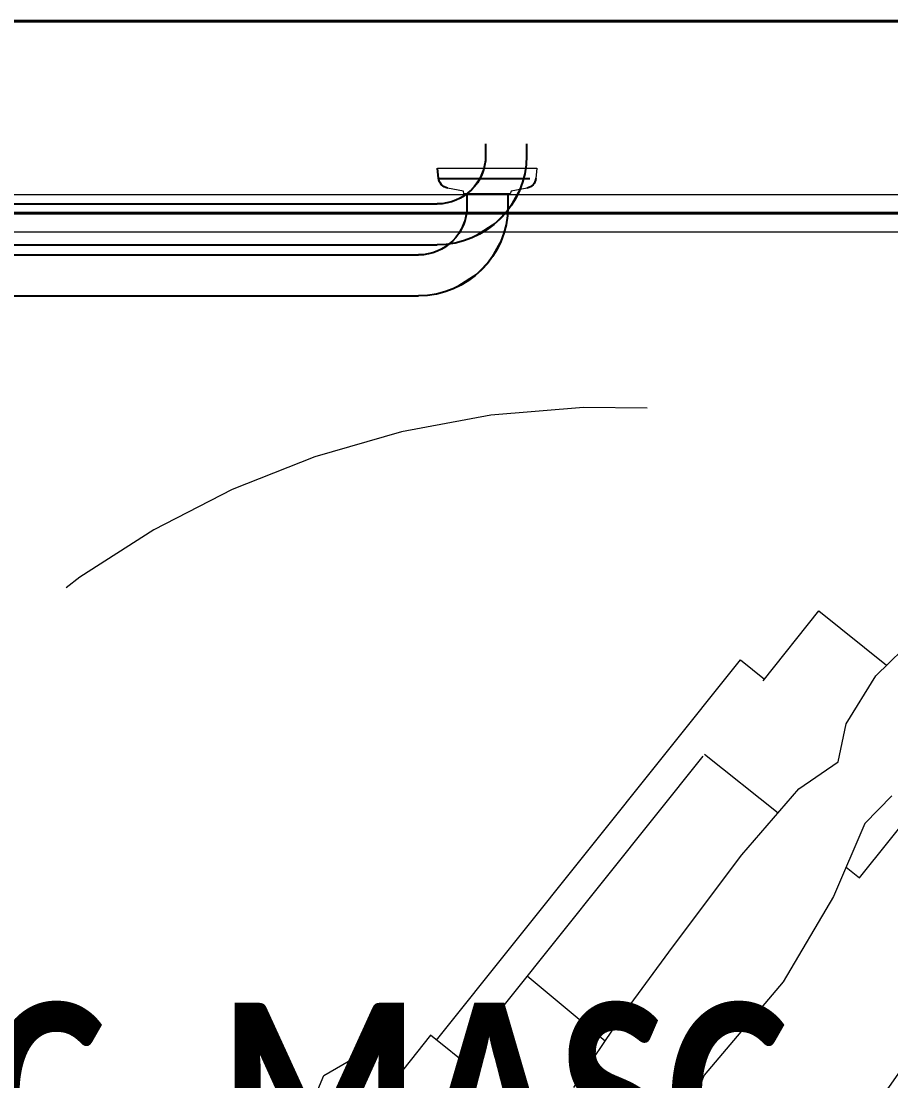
# Model space of a CAD drawing. Extents: x -14.2 to 52.3, y 3.7 to 90.9.
# Drawn here: x 29.6 to 30.302, y 20.154 to 21.009 of the extents above; entities that cross this region are included whole.
import ezdxf

# ---------------------------------------------------------------- set-up
doc = ezdxf.new("R2010")
doc.units = 0
doc.linetypes.add('limpo_PINI-PSG-PE-0102-LAZ-R00$0$IMPORT-IMPORT-DASHDOT', pattern=[1, 0.5, -0.25, 0, -0.25])
for name, color, linetype, lineweight, true_color in [('limpo_PINI-PSG-PE-0102-LAZ-R00$0$0-16', 7, 'limpo_PINI-PSG-PE-0102-LAZ-R00$0$IMPORT-IMPORT-DASHDOT', 5, 0x999999), ('limpo_PINI-PSG-PE-0102-LAZ-R00$0$0-19', 7, 'Continuous', 25, 0x999999), ('limpo_PINI-PSG-PE-0102-LAZ-R00$0$0-8', 7, 'Continuous', 5, 0x999999)]:
    doc.layers.add(name, color=color, linetype=linetype, lineweight=lineweight, true_color=true_color)
for name, color, linetype, lineweight in [('limpo_PINI-PSG-PE-0102-LAZ-R00$0$0-20', 7, 'Continuous', 5), ('limpo_PINI-PSG-PE-0102-LAZ-R00$0$A-AREA-IDEN', 2, 'Continuous', 5), ('limpo_PINI-PSG-PE-0102-LAZ-R00$0$A-WALL', 1, 'Continuous', 5), ('limpo_PINI-PSG-PE-0102-LAZ-R00$0$A-WALL-FNSH', 1, 'Continuous', 40), ('limpo_PINI-PSG-PE-0102-LAZ-R00$0$LAYOUT_AMB_LAZ_dwg', 8, 'Continuous', 5)]:
    doc.layers.add(name, color=color, linetype=linetype, lineweight=lineweight)
doc.layers.add('limpo_PINI-PSG-PE-0102-LAZ-R00$0$XR_ARQT', color=7, linetype='Continuous')
doc.layers.add('XR_ARQT', color=7, linetype='Continuous')
doc.styles.add('limpo_PINI-PSG-PE-0102-LAZ-R00$0$Calibri_B', font='calibrib.ttf', dxfattribs={"width": 0.8, "height": 150})

# ---------------------------------------------------------------- blocks, each defined once
blk = doc.blocks.new('limpo_PINI-PSG-PE-0102-LAZ-R00$0$LAZ GERAL - PNE_dwg-25011385-009 - PRE - PAV_ LAZER - GERAL')
at = {"layer": 'limpo_PINI-PSG-PE-0102-LAZ-R00$0$0-16'}
blk.add_arc((8.45336, -4.88281), 0.75, 4.0418, 355.9582, dxfattribs=at)
at = {"layer": 'limpo_PINI-PSG-PE-0102-LAZ-R00$0$0-19'}
for points in [[(8.34792, -3.92051), (8.34792, -3.92296), (8.34792, -3.93015), (8.34792, -3.93015)], [(8.38092, -3.92052), (8.38092, -3.92295), (8.38092, -3.93016), (8.38092, -3.93016)], [(8.38092, -3.93015), (8.38092, -3.96992), (8.34849, -4.00207), (8.30872, -4.00207)], [(8.34792, -3.93015), (8.34792, -3.95158), (8.33043, -3.96907), (8.30872, -3.96907)], [(7.6197, -3.96907), (7.6197, -3.96907), (8.30872, -3.96907), (8.30872, -3.96907)], [(7.6197, -4.00207), (7.6197, -4.00207), (8.30872, -4.00207), (8.30872, -4.00207)]]:
    blk.add_open_spline(points, degree=3, dxfattribs=at)
at = {"layer": 'limpo_PINI-PSG-PE-0102-LAZ-R00$0$0-20', "flags": 128}
for points in [[(8.38092, -3.92149), (8.38092, -3.93015), (8.38078, -3.93475), (8.38009, -3.94107), (8.37792, -3.95073), (8.37566, -3.95714), (8.36672, -3.97296), (8.35625, -3.98427), (8.33756, -3.99609), (8.32783, -3.99952), (8.31797, -4.00148), (8.30872, -4.00207), (7.6197, -4.00207)], [(7.6197, -3.96907), (8.30872, -3.96907), (8.3172, -3.96816), (8.32343, -3.96624), (8.3295, -3.96316), (8.3347, -3.95929), (8.33881, -3.95509), (8.34303, -3.94899), (8.34667, -3.93995), (8.34778, -3.93347), (8.34792, -3.93015), (8.34792, -3.92149)]]:
    blk.add_lwpolyline(points, dxfattribs=at)
at = {"layer": 'limpo_PINI-PSG-PE-0102-LAZ-R00$0$0-8'}
for p, q in [((8.32793, -4.6595), (8.52334, -4.41468)), ((8.52455, -4.41317), (8.58383, -4.46049)), ((8.44426, -4.64482), (8.38152, -4.59236))]:
    blk.add_line(p, q, dxfattribs=at)
at = {"layer": 'limpo_PINI-PSG-PE-0102-LAZ-R00$0$0-8', "flags": 128}
for points in [[(8.57178, -4.35399), (8.61682, -4.29756), (8.67149, -4.3412)], [(8.20163, -4.71049), (8.21744, -4.67261), (8.25132, -4.65275), (8.26762, -4.65494), (8.27207, -4.69456)], [(8.41912, -4.68207), (8.45868, -4.62346), (8.49869, -4.56881), (8.55453, -4.49434), (8.6007, -4.44101), (8.63238, -4.4194), (8.63895, -4.38857), (8.66268, -4.34979), (8.69523, -4.31805)], [(8.67556, -4.44665), (8.65401, -4.46913), (8.62854, -4.52816), (8.5881, -4.59689), (8.52434, -4.67226), (8.5037, -4.72072), (8.47999, -4.77755), (8.43388, -4.88504), (8.51438, -4.81582), (8.59931, -4.76817), (8.6323, -4.74039), (8.68593, -4.66415)], [(8.30839, -4.64391), (8.55345, -4.33688), (8.57299, -4.35248)], [(8.6388, -4.50436), (8.64971, -4.51307), (8.74308, -4.39608)], [(8.20911, -4.82841), (8.3377, -4.6673), (8.30351, -4.64001), (8.27057, -4.68127)]]:
    blk.add_lwpolyline(points, dxfattribs=at)
blk = doc.blocks.new('limpo_PINI-PSG-PE-0102-LAZ-R00$0$LAYOUT_AMB_LAZ_dwg-2867451-5PPE_008_LAZER__P_A_0_09_')
at = {"color": 9, "lineweight": 5, "flags": 128}
for points in [[(38490.43, 15090.13), (38490.15, 15092.1), (38477.17, 15094.64), (38475.37, 15095.26), (38473.76, 15096.21), (38471.77, 15098.21), (38470.83, 15099.88), (38470.26, 15101.76), (38470.15, 15102.54), (38469.28, 15110.72), (38549.38, 15110.72), (38548.53, 15102.54), (38548.37, 15101.37), (38547.99, 15100.07), (38547.51, 15099.03), (38546.36, 15097.39), (38545.55, 15096.61), (38544.01, 15095.56), (38541.48, 15094.64), (38528.51, 15092.1), (38527.94, 15090.13), (38525.97, 15090.13), (38525.97, 15079.69), (38525.82, 15075.09), (38525.14, 15068.77), (38522.97, 15059.11), (38520.7, 15052.7), (38511.77, 15036.88), (38501.3, 15025.57), (38482.61, 15013.75), (38472.88, 15010.32), (38463.02, 15008.35), (38453.76, 15007.77), (37764.75, 15007.77)], [(37764.75, 15040.77), (38453.76, 15040.77), (38462.24, 15041.68), (38468.48, 15043.6), (38474.54, 15046.67), (38479.75, 15050.54), (38483.86, 15054.74), (38488.07, 15060.84), (38491.71, 15069.89), (38492.83, 15076.37), (38492.97, 15079.69), (38492.97, 15090.13)]]:
    blk.add_lwpolyline(points, dxfattribs=at)
at = {"color": 71, "lineweight": 25}
for points in [[(38470.12, 15102.54), (38470.12, 15102.54), (38469.28, 15110.72), (38469.28, 15110.72)], [(38477.17, 15094.64), (38473.51, 15095.48), (38470.41, 15098.59), (38470.12, 15102.82)], [(38470.12, 15102.54), (38470.12, 15102.54), (38543.74, 15102.54), (38543.74, 15102.54)], [(38548.53, 15102.54), (38548.25, 15098.59), (38545.43, 15095.48), (38541.48, 15094.64)], [(38490.43, 15090.13), (38490.43, 15090.13), (38525.69, 15090.13), (38525.69, 15090.13)], [(38492.97, 15090.13), (38492.97, 15090.13), (38492.97, 15079.69), (38492.97, 15079.69)], [(38525.97, 15090.12), (38525.97, 15090.12), (38525.97, 15079.68), (38525.97, 15079.68)], [(38525.97, 15079.69), (38525.97, 15039.92), (38493.53, 15007.77), (38453.76, 15007.77)], [(38492.97, 15079.69), (38492.97, 15058.25), (38475.48, 15040.77), (38453.76, 15040.77)], [(37764.75, 15040.77), (37764.75, 15040.77), (38453.76, 15040.77), (38453.76, 15040.77)], [(37764.75, 15007.77), (37764.75, 15007.77), (38453.76, 15007.77), (38453.76, 15007.77)]]:
    blk.add_open_spline(points, degree=3, dxfattribs=at)
blk = doc.blocks.new('limpo_PINI-PSG-PE-0102-LAZ-R00$0$A$C745163c0')
at = {"layer": 'limpo_PINI-PSG-PE-0102-LAZ-R00$0$A-WALL', "color": 170, "lineweight": 40}
for p, q in [((17079.14, -600.13), (14810, -600.13)), ((14825, -755.13), (16689.14, -755.13))]:
    blk.add_line(p, q, dxfattribs=at)
at = {"layer": 'limpo_PINI-PSG-PE-0102-LAZ-R00$0$A-WALL', "color": 50}
blk.add_line((14840, -740.13), (16674.14, -740.13), dxfattribs=at)
at = {"layer": 'limpo_PINI-PSG-PE-0102-LAZ-R00$0$A-WALL-FNSH', "lineweight": 5}
blk.add_line((14840, -770.13), (16674.14, -770.13), dxfattribs=at)
at = {"layer": 'limpo_PINI-PSG-PE-0102-LAZ-R00$0$LAYOUT_AMB_LAZ_dwg', "color": 9}
blk.add_blockref('limpo_PINI-PSG-PE-0102-LAZ-R00$0$LAYOUT_AMB_LAZ_dwg-2867451-5PPE_008_LAZER__P_A_0_09_', (-22615.15, -15829.56), dxfattribs=at)
at = {"layer": 'limpo_PINI-PSG-PE-0102-LAZ-R00$0$A-AREA-IDEN', "insert": (15320.98, -1392.38), "char_height": 150, "width": 1082.2781, "attachment_point": 1, "style": 'limpo_PINI-PSG-PE-0102-LAZ-R00$0$Calibri_B'}
blk.add_mtext('WC. MASC.', dxfattribs=at)
blk = doc.blocks.new('limpo_PINI-PSG-PE-0102-LAZ-R00')
at = {"layer": 'limpo_PINI-PSG-PE-0102-LAZ-R00$0$XR_ARQT', "xscale": 0.001000000000038553, "yscale": 0.001000000000038553, "zscale": 0.001000000000038553}
blk.add_blockref('limpo_PINI-PSG-PE-0102-LAZ-R00$0$A$C745163c0', (14.12396, 21.59203), dxfattribs=at)
at = {"layer": 'limpo_PINI-PSG-PE-0102-LAZ-R00$0$XR_ARQT'}
blk.add_blockref('limpo_PINI-PSG-PE-0102-LAZ-R00$0$LAZ GERAL - PNE_dwg-25011385-009 - PRE - PAV_ LAZER - GERAL', (21.66891, 24.81343), dxfattribs=at)

msp = doc.modelspace()

# ---------------------------------------------------------------- block references
at = {"layer": 'XR_ARQT'}
msp.add_blockref('limpo_PINI-PSG-PE-0102-LAZ-R00', (-0.04177, 0.01702), dxfattribs=at)

doc.saveas('drawing.dxf')
